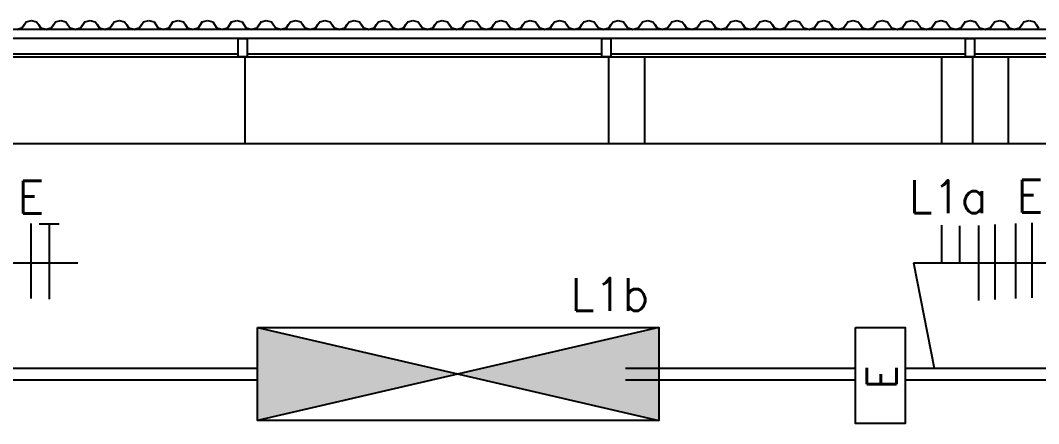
# Model space of a CAD drawing. Header units: millimetres. Extents: x 27525 to 1347740, y 16401 to 59429.
# Drawn here: x 644708 to 648067, y 25114 to 26444 of the extents above; entities that cross this region are included whole.
import ezdxf

# ---------------------------------------------------------------- set-up
doc = ezdxf.new("R2010")
doc.units = ezdxf.units.MM
for name, color, linetype in [('ARQUITETURA', 8, 'Continuous'), ('ELETRICA', 3, 'Continuous'), ('PERFILADO', 2, 'Continuous')]:
    doc.layers.add(name, color=color, linetype=linetype)
doc.styles.add('ROMANS', font='romans.shx')
doc.styles.get("Standard").update_dxf_attribs({"font": 'romans.shx'})

# ---------------------------------------------------------------- blocks, each defined once
blk = doc.blocks.new('te')
at = {"layer": 'ARQUITETURA', "color": 4, "lineweight": -2}
for p, q in [((645596.8, 24561.6), (645531.3, 24561.6)), ((645564.1, 24561.6), (645564.1, 24314.2))]:
    blk.add_line(p, q, dxfattribs=at)

msp = doc.modelspace()

# ---------------------------------------------------------------- hatches: boundary and pattern name
at = {"layer": 'ELETRICA'}
h = msp.add_hatch(color=256, dxfattribs=at)
h.dxf.hatch_style = 1
h.paths.add_polyline_path([(645489.986, 25430.565), (645489.986, 25124.565), (646151.986, 25277.565)])
h.paths.add_polyline_path([(646813.986, 25124.565), (646813.986, 25430.565), (646151.986, 25277.565)])

# ---------------------------------------------------------------- linework, layer by layer
at = {"color": 0}
for p, q in [((644719.944, 26429.202), (644727.032, 26439.875)), ((644719.944, 26429.202), (644727.032, 26439.875)), ((644719.944, 26429.202), (644727.032, 26439.875)), ((644727.032, 26439.875), (644744.144, 26444.295)), ((644727.032, 26439.875), (644744.144, 26444.295)), ((644727.032, 26439.875), (644744.144, 26444.295)), ((644744.144, 26444.295), (644761.256, 26439.875)), ((644744.144, 26444.295), (644761.256, 26439.875)), ((644744.144, 26444.295), (644761.256, 26439.875)), ((644761.256, 26439.875), (644768.344, 26429.202)), ((644761.256, 26439.875), (644768.344, 26429.202)), ((644761.256, 26439.875), (644768.344, 26429.202)), ((644816.744, 26429.202), (644823.832, 26439.875)), ((644816.744, 26429.202), (644823.832, 26439.875)), ((644816.744, 26429.202), (644823.832, 26439.875)), ((644823.832, 26439.875), (644840.944, 26444.295)), ((644823.832, 26439.875), (644840.944, 26444.295)), ((644823.832, 26439.875), (644840.944, 26444.295)), ((644840.944, 26444.295), (644858.056, 26439.875)), ((644840.944, 26444.295), (644858.056, 26439.875)), ((644840.944, 26444.295), (644858.056, 26439.875)), ((644858.056, 26439.875), (644872.232, 26418.53)), ((644858.056, 26439.875), (644872.232, 26418.53)), ((644858.056, 26439.875), (644872.232, 26418.53)), ((644920.631, 26439.875), (644906.456, 26418.53)), ((644906.456, 26418.53), (644920.631, 26439.875)), ((644906.456, 26418.53), (644920.631, 26439.875)), ((644920.631, 26439.875), (644937.743, 26444.295)), ((644920.631, 26439.875), (644937.743, 26444.295)), ((644920.631, 26439.875), (644937.743, 26444.295)), ((644937.743, 26444.295), (644954.855, 26439.875)), ((644937.743, 26444.295), (644954.855, 26439.875)), ((644937.743, 26444.295), (644954.855, 26439.875)), ((644954.855, 26439.875), (644961.943, 26429.202)), ((644954.855, 26439.875), (644961.943, 26429.202)), ((644954.855, 26439.875), (644961.943, 26429.202)), ((645010.343, 26429.202), (645017.431, 26439.875)), ((645010.343, 26429.202), (645017.431, 26439.875)), ((645010.343, 26429.202), (645017.431, 26439.875)), ((645017.431, 26439.875), (645034.543, 26444.295)), ((645017.431, 26439.875), (645034.543, 26444.295)), ((645017.431, 26439.875), (645034.543, 26444.295)), ((645034.543, 26444.295), (645051.655, 26439.875)), ((645034.543, 26444.295), (645051.655, 26439.875)), ((645034.543, 26444.295), (645051.655, 26439.875)), ((645051.655, 26439.875), (645058.743, 26429.202)), ((645051.655, 26439.875), (645058.743, 26429.202)), ((645051.655, 26439.875), (645058.743, 26429.202)), ((645107.143, 26429.202), (645114.231, 26439.875)), ((645107.143, 26429.202), (645114.231, 26439.875)), ((645107.143, 26429.202), (645114.231, 26439.875)), ((645114.231, 26439.875), (645131.343, 26444.295)), ((645114.231, 26439.875), (645131.343, 26444.295)), ((645114.231, 26439.875), (645131.343, 26444.295)), ((645131.343, 26444.295), (645148.455, 26439.875)), ((645131.343, 26444.295), (645148.455, 26439.875)), ((645131.343, 26444.295), (645148.455, 26439.875)), ((645148.455, 26439.875), (645162.631, 26418.53)), ((645148.455, 26439.875), (645162.631, 26418.53)), ((645148.455, 26439.875), (645162.631, 26418.53)), ((645211.031, 26439.875), (645196.855, 26418.53)), ((645196.855, 26418.53), (645211.031, 26439.875)), ((645196.855, 26418.53), (645211.031, 26439.875)), ((645211.031, 26439.875), (645228.143, 26444.295)), ((645211.031, 26439.875), (645228.143, 26444.295)), ((645211.031, 26439.875), (645228.143, 26444.295)), ((645228.143, 26444.295), (645245.255, 26439.875)), ((645228.143, 26444.295), (645245.255, 26439.875)), ((645228.143, 26444.295), (645245.255, 26439.875)), ((645245.255, 26439.875), (645252.343, 26429.202)), ((645245.255, 26439.875), (645252.343, 26429.202)), ((645245.255, 26439.875), (645252.343, 26429.202)), ((645307.831, 26439.875), (645293.655, 26418.53)), ((645293.655, 26418.53), (645307.831, 26439.875)), ((645293.655, 26418.53), (645307.831, 26439.875)), ((645307.831, 26439.875), (645324.943, 26444.295)), ((645307.831, 26439.875), (645324.943, 26444.295)), ((645307.831, 26439.875), (645324.943, 26444.295)), ((645324.943, 26444.295), (645342.055, 26439.875)), ((645324.943, 26444.295), (645342.055, 26439.875)), ((645324.943, 26444.295), (645342.055, 26439.875)), ((645342.055, 26439.875), (645356.231, 26418.53)), ((645342.055, 26439.875), (645356.231, 26418.53)), ((645342.055, 26439.875), (645356.231, 26418.53)), ((645404.631, 26439.875), (645390.455, 26418.53)), ((645390.455, 26418.53), (645404.631, 26439.875)), ((645390.455, 26418.53), (645404.631, 26439.875)), ((645404.631, 26439.875), (645421.743, 26444.295)), ((645404.631, 26439.875), (645421.743, 26444.295)), ((645404.631, 26439.875), (645421.743, 26444.295)), ((645421.743, 26444.295), (645438.855, 26439.875)), ((645421.743, 26444.295), (645438.855, 26439.875)), ((645421.743, 26444.295), (645438.855, 26439.875)), ((645438.855, 26439.875), (645453.031, 26418.53)), ((645438.855, 26439.875), (645453.031, 26418.53)), ((645438.855, 26439.875), (645453.031, 26418.53)), ((645501.431, 26439.875), (645487.255, 26418.53)), ((645487.255, 26418.53), (645501.431, 26439.875)), ((645487.255, 26418.53), (645501.431, 26439.875)), ((645501.431, 26439.875), (645518.543, 26444.295)), ((645501.431, 26439.875), (645518.543, 26444.295)), ((645501.431, 26439.875), (645518.543, 26444.295)), ((645518.543, 26444.295), (645535.655, 26439.875)), ((645518.543, 26444.295), (645535.655, 26439.875)), ((645518.543, 26444.295), (645535.655, 26439.875)), ((645535.655, 26439.875), (645549.83, 26418.53)), ((645535.655, 26439.875), (645549.83, 26418.53)), ((645535.655, 26439.875), (645549.83, 26418.53)), ((645591.142, 26429.202), (645598.23, 26439.875)), ((645591.142, 26429.202), (645598.23, 26439.875)), ((645591.142, 26429.202), (645598.23, 26439.875)), ((645598.23, 26439.875), (645615.342, 26444.295)), ((645598.23, 26439.875), (645615.342, 26444.295)), ((645598.23, 26439.875), (645615.342, 26444.295)), ((645615.342, 26444.295), (645632.454, 26439.875)), ((645615.342, 26444.295), (645632.454, 26439.875)), ((645615.342, 26444.295), (645632.454, 26439.875)), ((645632.454, 26439.875), (645639.542, 26429.202)), ((645632.454, 26439.875), (645639.542, 26429.202)), ((645632.454, 26439.875), (645639.542, 26429.202)), ((645687.942, 26429.202), (645695.03, 26439.875)), ((645687.942, 26429.202), (645695.03, 26439.875)), ((645687.942, 26429.202), (645695.03, 26439.875)), ((645695.03, 26439.875), (645712.142, 26444.295)), ((645695.03, 26439.875), (645712.142, 26444.295)), ((645695.03, 26439.875), (645712.142, 26444.295)), ((645712.142, 26444.295), (645729.254, 26439.875)), ((645712.142, 26444.295), (645729.254, 26439.875)), ((645712.142, 26444.295), (645729.254, 26439.875)), ((645729.254, 26439.875), (645736.342, 26429.202)), ((645729.254, 26439.875), (645736.342, 26429.202)), ((645729.254, 26439.875), (645736.342, 26429.202)), ((645784.742, 26429.202), (645791.83, 26439.875)), ((645784.742, 26429.202), (645791.83, 26439.875)), ((645784.742, 26429.202), (645791.83, 26439.875)), ((645791.83, 26439.875), (645808.942, 26444.295)), ((645791.83, 26439.875), (645808.942, 26444.295)), ((645791.83, 26439.875), (645808.942, 26444.295)), ((645808.942, 26444.295), (645826.054, 26439.875)), ((645808.942, 26444.295), (645826.054, 26439.875)), ((645808.942, 26444.295), (645826.054, 26439.875)), ((645826.054, 26439.875), (645833.142, 26429.202)), ((645826.054, 26439.875), (645833.142, 26429.202)), ((645826.054, 26439.875), (645833.142, 26429.202)), ((645881.542, 26429.202), (645888.63, 26439.875)), ((645881.542, 26429.202), (645888.63, 26439.875)), ((645881.542, 26429.202), (645888.63, 26439.875)), ((645888.63, 26439.875), (645905.742, 26444.295)), ((645888.63, 26439.875), (645905.742, 26444.295)), ((645888.63, 26439.875), (645905.742, 26444.295)), ((645905.742, 26444.295), (645922.854, 26439.875)), ((645905.742, 26444.295), (645922.854, 26439.875)), ((645905.742, 26444.295), (645922.854, 26439.875)), ((645922.854, 26439.875), (645929.942, 26429.202)), ((645922.854, 26439.875), (645929.942, 26429.202)), ((645922.854, 26439.875), (645929.942, 26429.202)), ((645978.342, 26429.202), (645985.43, 26439.875)), ((645978.342, 26429.202), (645985.43, 26439.875)), ((645978.342, 26429.202), (645985.43, 26439.875)), ((645985.43, 26439.875), (646002.542, 26444.295)), ((645985.43, 26439.875), (646002.542, 26444.295)), ((645985.43, 26439.875), (646002.542, 26444.295)), ((646002.542, 26444.295), (646019.654, 26439.875)), ((646002.542, 26444.295), (646019.654, 26439.875)), ((646002.542, 26444.295), (646019.654, 26439.875)), ((646019.654, 26439.875), (646026.741, 26429.202)), ((646019.654, 26439.875), (646026.741, 26429.202)), ((646019.654, 26439.875), (646026.741, 26429.202)), ((646075.141, 26429.202), (646082.23, 26439.875)), ((646075.141, 26429.202), (646082.23, 26439.875)), ((646075.141, 26429.202), (646082.23, 26439.875)), ((646082.23, 26439.875), (646099.341, 26444.295)), ((646082.23, 26439.875), (646099.341, 26444.295)), ((646082.23, 26439.875), (646099.341, 26444.295)), ((646099.341, 26444.295), (646116.454, 26439.875)), ((646099.341, 26444.295), (646116.454, 26439.875)), ((646099.341, 26444.295), (646116.454, 26439.875)), ((646116.454, 26439.875), (646123.541, 26429.202)), ((646116.454, 26439.875), (646123.541, 26429.202)), ((646116.454, 26439.875), (646123.541, 26429.202)), ((646171.941, 26429.202), (646179.029, 26439.875)), ((646171.941, 26429.202), (646179.029, 26439.875)), ((646171.941, 26429.202), (646179.029, 26439.875)), ((646179.029, 26439.875), (646196.141, 26444.295)), ((646179.029, 26439.875), (646196.141, 26444.295)), ((646179.029, 26439.875), (646196.141, 26444.295)), ((646196.141, 26444.295), (646213.254, 26439.875)), ((646196.141, 26444.295), (646213.254, 26439.875)), ((646196.141, 26444.295), (646213.254, 26439.875)), ((646213.254, 26439.875), (646220.341, 26429.202)), ((646213.254, 26439.875), (646220.341, 26429.202)), ((646213.254, 26439.875), (646220.341, 26429.202)), ((646268.741, 26429.202), (646275.829, 26439.875)), ((646268.741, 26429.202), (646275.829, 26439.875)), ((646268.741, 26429.202), (646275.829, 26439.875)), ((646275.829, 26439.875), (646292.941, 26444.295)), ((646275.829, 26439.875), (646292.941, 26444.295)), ((646275.829, 26439.875), (646292.941, 26444.295)), ((646292.941, 26444.295), (646310.053, 26439.875)), ((646292.941, 26444.295), (646310.053, 26439.875)), ((646292.941, 26444.295), (646310.053, 26439.875)), ((646310.053, 26439.875), (646317.141, 26429.202)), ((646310.053, 26439.875), (646317.141, 26429.202)), ((646310.053, 26439.875), (646317.141, 26429.202)), ((646365.541, 26429.202), (646372.629, 26439.875)), ((646365.541, 26429.202), (646372.629, 26439.875)), ((646365.541, 26429.202), (646372.629, 26439.875)), ((646372.629, 26439.875), (646389.741, 26444.295)), ((646372.629, 26439.875), (646389.741, 26444.295)), ((646372.629, 26439.875), (646389.741, 26444.295)), ((646389.741, 26444.295), (646406.853, 26439.875)), ((646389.741, 26444.295), (646406.853, 26439.875)), ((646389.741, 26444.295), (646406.853, 26439.875)), ((646406.853, 26439.875), (646413.941, 26429.202)), ((646406.853, 26439.875), (646413.941, 26429.202)), ((646406.853, 26439.875), (646413.941, 26429.202)), ((646462.341, 26429.202), (646469.429, 26439.875)), ((646462.341, 26429.202), (646469.429, 26439.875)), ((646462.341, 26429.202), (646469.429, 26439.875)), ((646469.429, 26439.875), (646486.541, 26444.295)), ((646469.429, 26439.875), (646486.541, 26444.295)), ((646469.429, 26439.875), (646486.541, 26444.295)), ((646486.541, 26444.295), (646503.653, 26439.875)), ((646486.541, 26444.295), (646503.653, 26439.875)), ((646486.541, 26444.295), (646503.653, 26439.875)), ((646503.653, 26439.875), (646510.741, 26429.202)), ((646503.653, 26439.875), (646510.741, 26429.202)), ((646503.653, 26439.875), (646510.741, 26429.202)), ((646559.141, 26429.202), (646566.229, 26439.875)), ((646559.141, 26429.202), (646566.229, 26439.875)), ((646559.141, 26429.202), (646566.229, 26439.875)), ((646566.229, 26439.875), (646583.341, 26444.295)), ((646566.229, 26439.875), (646583.341, 26444.295)), ((646566.229, 26439.875), (646583.341, 26444.295)), ((646583.341, 26444.295), (646600.453, 26439.875)), ((646583.341, 26444.295), (646600.453, 26439.875)), ((646583.341, 26444.295), (646600.453, 26439.875)), ((646600.453, 26439.875), (646607.541, 26429.202)), ((646600.453, 26439.875), (646607.541, 26429.202)), ((646600.453, 26439.875), (646607.541, 26429.202)), ((646655.941, 26429.202), (646663.029, 26439.875)), ((646655.941, 26429.202), (646663.029, 26439.875)), ((646655.941, 26429.202), (646663.029, 26439.875)), ((646663.029, 26439.875), (646680.141, 26444.295)), ((646663.029, 26439.875), (646680.141, 26444.295)), ((646663.029, 26439.875), (646680.141, 26444.295)), ((646680.141, 26444.295), (646697.253, 26439.875)), ((646680.141, 26444.295), (646697.253, 26439.875)), ((646680.141, 26444.295), (646697.253, 26439.875)), ((646697.253, 26439.875), (646704.34, 26429.202)), ((646697.253, 26439.875), (646704.34, 26429.202)), ((646697.253, 26439.875), (646704.34, 26429.202)), ((646752.74, 26429.202), (646759.829, 26439.875)), ((646752.74, 26429.202), (646759.829, 26439.875)), ((646752.74, 26429.202), (646759.829, 26439.875)), ((646759.829, 26439.875), (646776.94, 26444.295)), ((646759.829, 26439.875), (646776.94, 26444.295)), ((646759.829, 26439.875), (646776.94, 26444.295)), ((646776.94, 26444.295), (646794.053, 26439.875)), ((646776.94, 26444.295), (646794.053, 26439.875)), ((646776.94, 26444.295), (646794.053, 26439.875)), ((646794.053, 26439.875), (646801.14, 26429.202)), ((646794.053, 26439.875), (646801.14, 26429.202)), ((646794.053, 26439.875), (646801.14, 26429.202)), ((646849.54, 26429.202), (646856.628, 26439.875)), ((646849.54, 26429.202), (646856.628, 26439.875)), ((646849.54, 26429.202), (646856.628, 26439.875)), ((646856.628, 26439.875), (646873.74, 26444.295)), ((646856.628, 26439.875), (646873.74, 26444.295)), ((646856.628, 26439.875), (646873.74, 26444.295)), ((646873.74, 26444.295), (646890.852, 26439.875)), ((646873.74, 26444.295), (646890.852, 26439.875)), ((646873.74, 26444.295), (646890.852, 26439.875)), ((646890.852, 26439.875), (646897.94, 26429.202)), ((646890.852, 26439.875), (646897.94, 26429.202)), ((646890.852, 26439.875), (646897.94, 26429.202)), ((646946.34, 26429.202), (646953.428, 26439.875)), ((646946.34, 26429.202), (646953.428, 26439.875)), ((646946.34, 26429.202), (646953.428, 26439.875)), ((646953.428, 26439.875), (646970.54, 26444.295)), ((646953.428, 26439.875), (646970.54, 26444.295)), ((646953.428, 26439.875), (646970.54, 26444.295)), ((646970.54, 26444.295), (646987.652, 26439.875)), ((646970.54, 26444.295), (646987.652, 26439.875)), ((646970.54, 26444.295), (646987.652, 26439.875)), ((646987.652, 26439.875), (646994.74, 26429.202)), ((646987.652, 26439.875), (646994.74, 26429.202)), ((646987.652, 26439.875), (646994.74, 26429.202)), ((647043.14, 26429.202), (647050.228, 26439.875)), ((647043.14, 26429.202), (647050.228, 26439.875)), ((647043.14, 26429.202), (647050.228, 26439.875)), ((647050.228, 26439.875), (647067.34, 26444.295)), ((647050.228, 26439.875), (647067.34, 26444.295)), ((647050.228, 26439.875), (647067.34, 26444.295)), ((647067.34, 26444.295), (647084.452, 26439.875)), ((647067.34, 26444.295), (647084.452, 26439.875)), ((647067.34, 26444.295), (647084.452, 26439.875)), ((647084.452, 26439.875), (647091.54, 26429.202)), ((647084.452, 26439.875), (647091.54, 26429.202)), ((647084.452, 26439.875), (647091.54, 26429.202)), ((647139.94, 26429.202), (647147.028, 26439.875)), ((647139.94, 26429.202), (647147.028, 26439.875)), ((647139.94, 26429.202), (647147.028, 26439.875)), ((647147.028, 26439.875), (647164.14, 26444.295)), ((647147.028, 26439.875), (647164.14, 26444.295)), ((647147.028, 26439.875), (647164.14, 26444.295)), ((647164.14, 26444.295), (647181.252, 26439.875)), ((647164.14, 26444.295), (647181.252, 26439.875)), ((647164.14, 26444.295), (647181.252, 26439.875)), ((647181.252, 26439.875), (647188.34, 26429.202)), ((647181.252, 26439.875), (647188.34, 26429.202)), ((647181.252, 26439.875), (647188.34, 26429.202)), ((647243.828, 26439.875), (647229.652, 26418.53)), ((647229.652, 26418.53), (647243.828, 26439.875)), ((647229.652, 26418.53), (647243.828, 26439.875)), ((647243.828, 26439.875), (647260.94, 26444.295)), ((647243.828, 26439.875), (647260.94, 26444.295)), ((647243.828, 26439.875), (647260.94, 26444.295)), ((647260.94, 26444.295), (647278.051, 26439.875)), ((647260.94, 26444.295), (647278.051, 26439.875)), ((647260.94, 26444.295), (647278.051, 26439.875)), ((647278.051, 26439.875), (647292.228, 26418.53)), ((647278.051, 26439.875), (647292.228, 26418.53)), ((647278.051, 26439.875), (647292.228, 26418.53)), ((647340.628, 26439.875), (647326.451, 26418.53)), ((647326.451, 26418.53), (647340.628, 26439.875)), ((647326.451, 26418.53), (647340.628, 26439.875)), ((647340.628, 26439.875), (647357.739, 26444.295)), ((647340.628, 26439.875), (647357.739, 26444.295)), ((647340.628, 26439.875), (647357.739, 26444.295)), ((647357.739, 26444.295), (647374.851, 26439.875)), ((647357.739, 26444.295), (647374.851, 26439.875)), ((647357.739, 26444.295), (647374.851, 26439.875)), ((647374.851, 26439.875), (647381.939, 26429.202)), ((647374.851, 26439.875), (647381.939, 26429.202)), ((647374.851, 26439.875), (647381.939, 26429.202)), ((647430.339, 26429.202), (647437.428, 26439.875)), ((647430.339, 26429.202), (647437.428, 26439.875)), ((647430.339, 26429.202), (647437.428, 26439.875)), ((647437.428, 26439.875), (647454.539, 26444.295)), ((647437.428, 26439.875), (647454.539, 26444.295)), ((647437.428, 26439.875), (647454.539, 26444.295)), ((647454.539, 26444.295), (647471.651, 26439.875)), ((647454.539, 26444.295), (647471.651, 26439.875)), ((647454.539, 26444.295), (647471.651, 26439.875)), ((647471.651, 26439.875), (647478.739, 26429.202)), ((647471.651, 26439.875), (647478.739, 26429.202)), ((647471.651, 26439.875), (647478.739, 26429.202)), ((647527.139, 26429.202), (647534.227, 26439.875)), ((647527.139, 26429.202), (647534.227, 26439.875)), ((647527.139, 26429.202), (647534.227, 26439.875)), ((647534.227, 26439.875), (647551.339, 26444.295)), ((647534.227, 26439.875), (647551.339, 26444.295)), ((647534.227, 26439.875), (647551.339, 26444.295)), ((647551.339, 26444.295), (647568.451, 26439.875)), ((647551.339, 26444.295), (647568.451, 26439.875)), ((647551.339, 26444.295), (647568.451, 26439.875)), ((647568.451, 26439.875), (647582.627, 26418.53)), ((647568.451, 26439.875), (647582.627, 26418.53)), ((647568.451, 26439.875), (647582.627, 26418.53)), ((647631.027, 26439.875), (647616.851, 26418.53)), ((647616.851, 26418.53), (647631.027, 26439.875)), ((647616.851, 26418.53), (647631.027, 26439.875)), ((647631.027, 26439.875), (647648.139, 26444.295)), ((647631.027, 26439.875), (647648.139, 26444.295)), ((647631.027, 26439.875), (647648.139, 26444.295)), ((647648.139, 26444.295), (647665.251, 26439.875)), ((647648.139, 26444.295), (647665.251, 26439.875)), ((647648.139, 26444.295), (647665.251, 26439.875)), ((647665.251, 26439.875), (647679.427, 26418.53)), ((647665.251, 26439.875), (647679.427, 26418.53)), ((647665.251, 26439.875), (647679.427, 26418.53)), ((647727.827, 26439.875), (647713.651, 26418.53)), ((647713.651, 26418.53), (647727.827, 26439.875)), ((647713.651, 26418.53), (647727.827, 26439.875)), ((647727.827, 26439.875), (647744.939, 26444.295)), ((647727.827, 26439.875), (647744.939, 26444.295)), ((647727.827, 26439.875), (647744.939, 26444.295)), ((647744.939, 26444.295), (647762.051, 26439.875)), ((647744.939, 26444.295), (647762.051, 26439.875)), ((647744.939, 26444.295), (647762.051, 26439.875)), ((647762.051, 26439.875), (647776.227, 26418.53)), ((647762.051, 26439.875), (647776.227, 26418.53)), ((647762.051, 26439.875), (647776.227, 26418.53)), ((647824.627, 26439.875), (647810.451, 26418.53)), ((647810.451, 26418.53), (647824.627, 26439.875)), ((647810.451, 26418.53), (647824.627, 26439.875)), ((647824.627, 26439.875), (647841.739, 26444.295)), ((647824.627, 26439.875), (647841.739, 26444.295)), ((647824.627, 26439.875), (647841.739, 26444.295)), ((647841.739, 26444.295), (647858.85, 26439.875)), ((647841.739, 26444.295), (647858.85, 26439.875)), ((647841.739, 26444.295), (647858.85, 26439.875)), ((647858.85, 26439.875), (647873.027, 26418.53)), ((647858.85, 26439.875), (647873.027, 26418.53)), ((647858.85, 26439.875), (647873.027, 26418.53)), ((647914.339, 26429.202), (647921.427, 26439.875)), ((647914.339, 26429.202), (647921.427, 26439.875)), ((647914.339, 26429.202), (647921.427, 26439.875)), ((647921.427, 26439.875), (647938.538, 26444.295)), ((647921.427, 26439.875), (647938.538, 26444.295)), ((647921.427, 26439.875), (647938.538, 26444.295)), ((647938.538, 26444.295), (647955.65, 26439.875)), ((647938.538, 26444.295), (647955.65, 26439.875)), ((647938.538, 26444.295), (647955.65, 26439.875)), ((647955.65, 26439.875), (647962.738, 26429.202)), ((647955.65, 26439.875), (647962.738, 26429.202)), ((647955.65, 26439.875), (647962.738, 26429.202)), ((648011.139, 26429.202), (648018.227, 26439.875)), ((648011.139, 26429.202), (648018.227, 26439.875)), ((648011.139, 26429.202), (648018.227, 26439.875)), ((648018.227, 26439.875), (648035.339, 26444.295)), ((648018.227, 26439.875), (648035.339, 26444.295)), ((648018.227, 26439.875), (648035.339, 26444.295)), ((648035.339, 26444.295), (648052.45, 26439.875)), ((648035.339, 26444.295), (648052.45, 26439.875)), ((648035.339, 26444.295), (648052.45, 26439.875)), ((648052.45, 26439.875), (648059.538, 26429.202)), ((648052.45, 26439.875), (648059.538, 26429.202)), ((648052.45, 26439.875), (648059.538, 26429.202)), ((650573.957, 26414.109), (641523.957, 26414.109)), ((644695.744, 26414.109), (644712.856, 26418.53)), ((644712.856, 26418.53), (644695.744, 26414.109)), ((644695.744, 26414.109), (644712.856, 26418.53)), ((644712.856, 26418.53), (644719.944, 26429.202)), ((644719.944, 26429.202), (644712.856, 26418.53)), ((644712.856, 26418.53), (644719.944, 26429.202)), ((644775.432, 26418.53), (644768.344, 26429.202)), ((644768.344, 26429.202), (644775.432, 26418.53)), ((644768.344, 26429.202), (644775.432, 26418.53)), ((644775.432, 26418.53), (644792.544, 26414.109)), ((644792.544, 26414.109), (644775.432, 26418.53)), ((644775.432, 26418.53), (644792.544, 26414.109)), ((644792.544, 26414.109), (644809.656, 26418.53)), ((644809.656, 26418.53), (644792.544, 26414.109)), ((644792.544, 26414.109), (644809.656, 26418.53)), ((644809.656, 26418.53), (644816.744, 26429.202)), ((644816.744, 26429.202), (644809.656, 26418.53)), ((644809.656, 26418.53), (644816.744, 26429.202)), ((644872.232, 26418.53), (644889.344, 26414.109)), ((644889.344, 26414.109), (644872.232, 26418.53)), ((644872.232, 26418.53), (644889.344, 26414.109)), ((644889.344, 26414.109), (644906.456, 26418.53)), ((644906.456, 26418.53), (644889.344, 26414.109)), ((644889.344, 26414.109), (644906.456, 26418.53)), ((644969.031, 26418.53), (644961.943, 26429.202)), ((644961.943, 26429.202), (644969.031, 26418.53)), ((644961.943, 26429.202), (644969.031, 26418.53)), ((644969.031, 26418.53), (644986.143, 26414.109)), ((644986.143, 26414.109), (644969.031, 26418.53)), ((644969.031, 26418.53), (644986.143, 26414.109)), ((644986.143, 26414.109), (645003.255, 26418.53)), ((645003.255, 26418.53), (644986.143, 26414.109)), ((644986.143, 26414.109), (645003.255, 26418.53)), ((645003.255, 26418.53), (645010.343, 26429.202)), ((645010.343, 26429.202), (645003.255, 26418.53)), ((645003.255, 26418.53), (645010.343, 26429.202)), ((645065.831, 26418.53), (645058.743, 26429.202)), ((645058.743, 26429.202), (645065.831, 26418.53)), ((645058.743, 26429.202), (645065.831, 26418.53)), ((645065.831, 26418.53), (645082.943, 26414.109)), ((645082.943, 26414.109), (645065.831, 26418.53)), ((645065.831, 26418.53), (645082.943, 26414.109)), ((645082.943, 26414.109), (645100.055, 26418.53)), ((645100.055, 26418.53), (645082.943, 26414.109)), ((645082.943, 26414.109), (645100.055, 26418.53)), ((645100.055, 26418.53), (645107.143, 26429.202)), ((645107.143, 26429.202), (645100.055, 26418.53)), ((645100.055, 26418.53), (645107.143, 26429.202)), ((645162.631, 26418.53), (645179.743, 26414.109)), ((645179.743, 26414.109), (645162.631, 26418.53)), ((645162.631, 26418.53), (645179.743, 26414.109)), ((645179.743, 26414.109), (645196.855, 26418.53)), ((645196.855, 26418.53), (645179.743, 26414.109)), ((645179.743, 26414.109), (645196.855, 26418.53)), ((645259.431, 26418.53), (645252.343, 26429.202)), ((645252.343, 26429.202), (645259.431, 26418.53)), ((645252.343, 26429.202), (645259.431, 26418.53)), ((645259.431, 26418.53), (645276.543, 26414.109)), ((645276.543, 26414.109), (645259.431, 26418.53)), ((645259.431, 26418.53), (645276.543, 26414.109)), ((645276.543, 26414.109), (645293.655, 26418.53)), ((645293.655, 26418.53), (645276.543, 26414.109)), ((645276.543, 26414.109), (645293.655, 26418.53)), ((645356.231, 26418.53), (645373.343, 26414.109)), ((645373.343, 26414.109), (645356.231, 26418.53)), ((645356.231, 26418.53), (645373.343, 26414.109)), ((645373.343, 26414.109), (645390.455, 26418.53)), ((645390.455, 26418.53), (645373.343, 26414.109)), ((645373.343, 26414.109), (645390.455, 26418.53)), ((645453.031, 26418.53), (645470.143, 26414.109)), ((645470.143, 26414.109), (645453.031, 26418.53)), ((645453.031, 26418.53), (645470.143, 26414.109)), ((645470.143, 26414.109), (645487.255, 26418.53)), ((645487.255, 26418.53), (645470.143, 26414.109)), ((645470.143, 26414.109), (645487.255, 26418.53)), ((645549.83, 26418.53), (645566.942, 26414.109)), ((645566.942, 26414.109), (645549.83, 26418.53)), ((645549.83, 26418.53), (645566.942, 26414.109)), ((645566.942, 26414.109), (645584.054, 26418.53)), ((645584.054, 26418.53), (645566.942, 26414.109)), ((645566.942, 26414.109), (645584.054, 26418.53)), ((645584.054, 26418.53), (645591.142, 26429.202)), ((645591.142, 26429.202), (645584.054, 26418.53)), ((645584.054, 26418.53), (645591.142, 26429.202)), ((645646.63, 26418.53), (645639.542, 26429.202)), ((645639.542, 26429.202), (645646.63, 26418.53)), ((645639.542, 26429.202), (645646.63, 26418.53)), ((645646.63, 26418.53), (645663.742, 26414.109)), ((645663.742, 26414.109), (645646.63, 26418.53)), ((645646.63, 26418.53), (645663.742, 26414.109)), ((645663.742, 26414.109), (645680.854, 26418.53)), ((645680.854, 26418.53), (645663.742, 26414.109)), ((645663.742, 26414.109), (645680.854, 26418.53)), ((645680.854, 26418.53), (645687.942, 26429.202)), ((645687.942, 26429.202), (645680.854, 26418.53)), ((645680.854, 26418.53), (645687.942, 26429.202)), ((645743.43, 26418.53), (645736.342, 26429.202)), ((645736.342, 26429.202), (645743.43, 26418.53)), ((645736.342, 26429.202), (645743.43, 26418.53)), ((645743.43, 26418.53), (645760.542, 26414.109)), ((645760.542, 26414.109), (645743.43, 26418.53)), ((645743.43, 26418.53), (645760.542, 26414.109)), ((645760.542, 26414.109), (645777.654, 26418.53)), ((645777.654, 26418.53), (645760.542, 26414.109)), ((645760.542, 26414.109), (645777.654, 26418.53)), ((645777.654, 26418.53), (645784.742, 26429.202)), ((645784.742, 26429.202), (645777.654, 26418.53)), ((645777.654, 26418.53), (645784.742, 26429.202)), ((645840.23, 26418.53), (645833.142, 26429.202)), ((645833.142, 26429.202), (645840.23, 26418.53)), ((645833.142, 26429.202), (645840.23, 26418.53)), ((645840.23, 26418.53), (645857.342, 26414.109)), ((645857.342, 26414.109), (645840.23, 26418.53)), ((645840.23, 26418.53), (645857.342, 26414.109)), ((645857.342, 26414.109), (645874.454, 26418.53)), ((645874.454, 26418.53), (645857.342, 26414.109)), ((645857.342, 26414.109), (645874.454, 26418.53)), ((645874.454, 26418.53), (645881.542, 26429.202)), ((645881.542, 26429.202), (645874.454, 26418.53)), ((645874.454, 26418.53), (645881.542, 26429.202)), ((645937.03, 26418.53), (645929.942, 26429.202)), ((645929.942, 26429.202), (645937.03, 26418.53)), ((645929.942, 26429.202), (645937.03, 26418.53)), ((645937.03, 26418.53), (645954.142, 26414.109)), ((645954.142, 26414.109), (645937.03, 26418.53)), ((645937.03, 26418.53), (645954.142, 26414.109)), ((645954.142, 26414.109), (645971.254, 26418.53)), ((645971.254, 26418.53), (645954.142, 26414.109)), ((645954.142, 26414.109), (645971.254, 26418.53)), ((645971.254, 26418.53), (645978.342, 26429.202)), ((645978.342, 26429.202), (645971.254, 26418.53)), ((645971.254, 26418.53), (645978.342, 26429.202)), ((646033.83, 26418.53), (646026.741, 26429.202)), ((646026.741, 26429.202), (646033.83, 26418.53)), ((646026.741, 26429.202), (646033.83, 26418.53)), ((646033.83, 26418.53), (646050.942, 26414.109)), ((646050.942, 26414.109), (646033.83, 26418.53)), ((646033.83, 26418.53), (646050.942, 26414.109)), ((646050.942, 26414.109), (646068.054, 26418.53)), ((646068.054, 26418.53), (646050.942, 26414.109)), ((646050.942, 26414.109), (646068.054, 26418.53)), ((646068.054, 26418.53), (646075.141, 26429.202)), ((646075.141, 26429.202), (646068.054, 26418.53)), ((646068.054, 26418.53), (646075.141, 26429.202)), ((646130.63, 26418.53), (646123.541, 26429.202)), ((646123.541, 26429.202), (646130.63, 26418.53)), ((646123.541, 26429.202), (646130.63, 26418.53)), ((646130.63, 26418.53), (646147.741, 26414.109)), ((646147.741, 26414.109), (646130.63, 26418.53)), ((646130.63, 26418.53), (646147.741, 26414.109)), ((646147.741, 26414.109), (646164.854, 26418.53)), ((646164.854, 26418.53), (646147.741, 26414.109)), ((646147.741, 26414.109), (646164.854, 26418.53)), ((646164.854, 26418.53), (646171.941, 26429.202)), ((646171.941, 26429.202), (646164.854, 26418.53)), ((646164.854, 26418.53), (646171.941, 26429.202)), ((646227.429, 26418.53), (646220.341, 26429.202)), ((646220.341, 26429.202), (646227.429, 26418.53)), ((646220.341, 26429.202), (646227.429, 26418.53)), ((646227.429, 26418.53), (646244.541, 26414.109)), ((646244.541, 26414.109), (646227.429, 26418.53)), ((646227.429, 26418.53), (646244.541, 26414.109)), ((646244.541, 26414.109), (646261.653, 26418.53)), ((646261.653, 26418.53), (646244.541, 26414.109)), ((646244.541, 26414.109), (646261.653, 26418.53)), ((646261.653, 26418.53), (646268.741, 26429.202)), ((646268.741, 26429.202), (646261.653, 26418.53)), ((646261.653, 26418.53), (646268.741, 26429.202)), ((646324.229, 26418.53), (646317.141, 26429.202)), ((646317.141, 26429.202), (646324.229, 26418.53)), ((646317.141, 26429.202), (646324.229, 26418.53)), ((646324.229, 26418.53), (646341.341, 26414.109)), ((646341.341, 26414.109), (646324.229, 26418.53)), ((646324.229, 26418.53), (646341.341, 26414.109)), ((646341.341, 26414.109), (646358.453, 26418.53)), ((646358.453, 26418.53), (646341.341, 26414.109)), ((646341.341, 26414.109), (646358.453, 26418.53)), ((646358.453, 26418.53), (646365.541, 26429.202)), ((646365.541, 26429.202), (646358.453, 26418.53)), ((646358.453, 26418.53), (646365.541, 26429.202)), ((646421.029, 26418.53), (646413.941, 26429.202)), ((646413.941, 26429.202), (646421.029, 26418.53)), ((646413.941, 26429.202), (646421.029, 26418.53)), ((646421.029, 26418.53), (646438.141, 26414.109)), ((646438.141, 26414.109), (646421.029, 26418.53)), ((646421.029, 26418.53), (646438.141, 26414.109)), ((646438.141, 26414.109), (646455.253, 26418.53)), ((646455.253, 26418.53), (646438.141, 26414.109)), ((646438.141, 26414.109), (646455.253, 26418.53)), ((646455.253, 26418.53), (646462.341, 26429.202)), ((646462.341, 26429.202), (646455.253, 26418.53)), ((646455.253, 26418.53), (646462.341, 26429.202)), ((646517.829, 26418.53), (646510.741, 26429.202)), ((646510.741, 26429.202), (646517.829, 26418.53)), ((646510.741, 26429.202), (646517.829, 26418.53)), ((646517.829, 26418.53), (646534.941, 26414.109)), ((646534.941, 26414.109), (646517.829, 26418.53)), ((646517.829, 26418.53), (646534.941, 26414.109)), ((646534.941, 26414.109), (646552.053, 26418.53)), ((646552.053, 26418.53), (646534.941, 26414.109)), ((646534.941, 26414.109), (646552.053, 26418.53)), ((646552.053, 26418.53), (646559.141, 26429.202)), ((646559.141, 26429.202), (646552.053, 26418.53)), ((646552.053, 26418.53), (646559.141, 26429.202)), ((646614.629, 26418.53), (646607.541, 26429.202)), ((646607.541, 26429.202), (646614.629, 26418.53)), ((646607.541, 26429.202), (646614.629, 26418.53)), ((646614.629, 26418.53), (646631.741, 26414.109)), ((646631.741, 26414.109), (646614.629, 26418.53)), ((646614.629, 26418.53), (646631.741, 26414.109)), ((646631.741, 26414.109), (646648.853, 26418.53)), ((646648.853, 26418.53), (646631.741, 26414.109)), ((646631.741, 26414.109), (646648.853, 26418.53)), ((646648.853, 26418.53), (646655.941, 26429.202)), ((646655.941, 26429.202), (646648.853, 26418.53)), ((646648.853, 26418.53), (646655.941, 26429.202)), ((646711.429, 26418.53), (646704.34, 26429.202)), ((646704.34, 26429.202), (646711.429, 26418.53)), ((646704.34, 26429.202), (646711.429, 26418.53)), ((646711.429, 26418.53), (646728.54, 26414.109)), ((646728.54, 26414.109), (646711.429, 26418.53)), ((646711.429, 26418.53), (646728.54, 26414.109)), ((646728.54, 26414.109), (646745.653, 26418.53)), ((646745.653, 26418.53), (646728.54, 26414.109)), ((646728.54, 26414.109), (646745.653, 26418.53)), ((646745.653, 26418.53), (646752.74, 26429.202)), ((646752.74, 26429.202), (646745.653, 26418.53)), ((646745.653, 26418.53), (646752.74, 26429.202)), ((646808.229, 26418.53), (646801.14, 26429.202)), ((646801.14, 26429.202), (646808.229, 26418.53)), ((646801.14, 26429.202), (646808.229, 26418.53)), ((646808.229, 26418.53), (646825.34, 26414.109)), ((646825.34, 26414.109), (646808.229, 26418.53)), ((646808.229, 26418.53), (646825.34, 26414.109)), ((646825.34, 26414.109), (646842.453, 26418.53)), ((646842.453, 26418.53), (646825.34, 26414.109)), ((646825.34, 26414.109), (646842.453, 26418.53)), ((646842.453, 26418.53), (646849.54, 26429.202)), ((646849.54, 26429.202), (646842.453, 26418.53)), ((646842.453, 26418.53), (646849.54, 26429.202)), ((646905.028, 26418.53), (646897.94, 26429.202)), ((646897.94, 26429.202), (646905.028, 26418.53)), ((646897.94, 26429.202), (646905.028, 26418.53)), ((646905.028, 26418.53), (646922.14, 26414.109)), ((646922.14, 26414.109), (646905.028, 26418.53)), ((646905.028, 26418.53), (646922.14, 26414.109)), ((646922.14, 26414.109), (646939.252, 26418.53)), ((646939.252, 26418.53), (646922.14, 26414.109)), ((646922.14, 26414.109), (646939.252, 26418.53)), ((646939.252, 26418.53), (646946.34, 26429.202)), ((646946.34, 26429.202), (646939.252, 26418.53)), ((646939.252, 26418.53), (646946.34, 26429.202)), ((647001.828, 26418.53), (646994.74, 26429.202)), ((646994.74, 26429.202), (647001.828, 26418.53)), ((646994.74, 26429.202), (647001.828, 26418.53)), ((647001.828, 26418.53), (647018.94, 26414.109)), ((647018.94, 26414.109), (647001.828, 26418.53)), ((647001.828, 26418.53), (647018.94, 26414.109)), ((647018.94, 26414.109), (647036.052, 26418.53)), ((647036.052, 26418.53), (647018.94, 26414.109)), ((647018.94, 26414.109), (647036.052, 26418.53)), ((647036.052, 26418.53), (647043.14, 26429.202)), ((647043.14, 26429.202), (647036.052, 26418.53)), ((647036.052, 26418.53), (647043.14, 26429.202)), ((647098.628, 26418.53), (647091.54, 26429.202)), ((647091.54, 26429.202), (647098.628, 26418.53)), ((647091.54, 26429.202), (647098.628, 26418.53)), ((647098.628, 26418.53), (647115.74, 26414.109)), ((647115.74, 26414.109), (647098.628, 26418.53)), ((647098.628, 26418.53), (647115.74, 26414.109)), ((647115.74, 26414.109), (647132.852, 26418.53)), ((647132.852, 26418.53), (647115.74, 26414.109)), ((647115.74, 26414.109), (647132.852, 26418.53)), ((647132.852, 26418.53), (647139.94, 26429.202)), ((647139.94, 26429.202), (647132.852, 26418.53)), ((647132.852, 26418.53), (647139.94, 26429.202)), ((647195.428, 26418.53), (647188.34, 26429.202)), ((647188.34, 26429.202), (647195.428, 26418.53)), ((647188.34, 26429.202), (647195.428, 26418.53)), ((647195.428, 26418.53), (647212.54, 26414.109)), ((647212.54, 26414.109), (647195.428, 26418.53)), ((647195.428, 26418.53), (647212.54, 26414.109)), ((647212.54, 26414.109), (647229.652, 26418.53)), ((647229.652, 26418.53), (647212.54, 26414.109)), ((647212.54, 26414.109), (647229.652, 26418.53)), ((647292.228, 26418.53), (647309.339, 26414.109)), ((647309.339, 26414.109), (647292.228, 26418.53)), ((647292.228, 26418.53), (647309.339, 26414.109)), ((647309.339, 26414.109), (647326.451, 26418.53)), ((647326.451, 26418.53), (647309.339, 26414.109)), ((647309.339, 26414.109), (647326.451, 26418.53)), ((647389.028, 26418.53), (647381.939, 26429.202)), ((647381.939, 26429.202), (647389.028, 26418.53)), ((647381.939, 26429.202), (647389.028, 26418.53)), ((647389.028, 26418.53), (647406.139, 26414.109)), ((647406.139, 26414.109), (647389.028, 26418.53)), ((647389.028, 26418.53), (647406.139, 26414.109)), ((647406.139, 26414.109), (647423.251, 26418.53)), ((647423.251, 26418.53), (647406.139, 26414.109)), ((647406.139, 26414.109), (647423.251, 26418.53)), ((647423.251, 26418.53), (647430.339, 26429.202)), ((647430.339, 26429.202), (647423.251, 26418.53)), ((647423.251, 26418.53), (647430.339, 26429.202)), ((647485.828, 26418.53), (647478.739, 26429.202)), ((647478.739, 26429.202), (647485.828, 26418.53)), ((647478.739, 26429.202), (647485.828, 26418.53)), ((647485.828, 26418.53), (647502.939, 26414.109)), ((647502.939, 26414.109), (647485.828, 26418.53)), ((647485.828, 26418.53), (647502.939, 26414.109)), ((647502.939, 26414.109), (647520.051, 26418.53)), ((647520.051, 26418.53), (647502.939, 26414.109)), ((647502.939, 26414.109), (647520.051, 26418.53)), ((647520.051, 26418.53), (647527.139, 26429.202)), ((647527.139, 26429.202), (647520.051, 26418.53)), ((647520.051, 26418.53), (647527.139, 26429.202)), ((647582.627, 26418.53), (647599.739, 26414.109)), ((647599.739, 26414.109), (647582.627, 26418.53)), ((647582.627, 26418.53), (647599.739, 26414.109)), ((647599.739, 26414.109), (647616.851, 26418.53)), ((647616.851, 26418.53), (647599.739, 26414.109)), ((647599.739, 26414.109), (647616.851, 26418.53)), ((647679.427, 26418.53), (647696.539, 26414.109)), ((647696.539, 26414.109), (647679.427, 26418.53)), ((647679.427, 26418.53), (647696.539, 26414.109)), ((647696.539, 26414.109), (647713.651, 26418.53)), ((647713.651, 26418.53), (647696.539, 26414.109)), ((647696.539, 26414.109), (647713.651, 26418.53)), ((647776.227, 26418.53), (647793.339, 26414.109)), ((647793.339, 26414.109), (647776.227, 26418.53)), ((647776.227, 26418.53), (647793.339, 26414.109)), ((647793.339, 26414.109), (647810.451, 26418.53)), ((647810.451, 26418.53), (647793.339, 26414.109)), ((647793.339, 26414.109), (647810.451, 26418.53)), ((647873.027, 26418.53), (647890.139, 26414.109)), ((647890.139, 26414.109), (647873.027, 26418.53)), ((647873.027, 26418.53), (647890.139, 26414.109)), ((647890.139, 26414.109), (647907.25, 26418.53)), ((647907.25, 26418.53), (647890.139, 26414.109)), ((647890.139, 26414.109), (647907.25, 26418.53)), ((647907.25, 26418.53), (647914.339, 26429.202)), ((647914.339, 26429.202), (647907.25, 26418.53)), ((647907.25, 26418.53), (647914.339, 26429.202)), ((647969.827, 26418.53), (647962.738, 26429.202)), ((647962.738, 26429.202), (647969.827, 26418.53)), ((647962.738, 26429.202), (647969.827, 26418.53)), ((647969.827, 26418.53), (647986.939, 26414.109)), ((647986.939, 26414.109), (647969.827, 26418.53)), ((647969.827, 26418.53), (647986.939, 26414.109)), ((647986.939, 26414.109), (648004.05, 26418.53)), ((648004.05, 26418.53), (647986.939, 26414.109)), ((647986.939, 26414.109), (648004.05, 26418.53)), ((648004.05, 26418.53), (648011.139, 26429.202)), ((648011.139, 26429.202), (648004.05, 26418.53)), ((648004.05, 26418.53), (648011.139, 26429.202)), ((648066.627, 26418.53), (648059.538, 26429.202)), ((648059.538, 26429.202), (648066.627, 26418.53)), ((648059.538, 26429.202), (648066.627, 26418.53)), ((650573.957, 26384.109), (641523.957, 26384.109)), ((645425.548, 26384.051), (645455.548, 26384.051)), ((645425.548, 26324.051), (645425.548, 26384.051)), ((645425.548, 26324.051), (645425.548, 26384.051)), ((645425.548, 26384.051), (645455.548, 26384.051)), ((645455.548, 26384.051), (645455.548, 26324.051)), ((645455.548, 26384.051), (645455.548, 26324.051)), ((646625.548, 26384.051), (646655.548, 26384.051)), ((646625.548, 26324.051), (646625.548, 26384.051)), ((646625.548, 26324.051), (646625.548, 26384.051)), ((646625.548, 26384.051), (646655.548, 26384.051)), ((646655.548, 26384.051), (646655.548, 26324.051)), ((646655.548, 26384.051), (646655.548, 26324.051)), ((647825.548, 26384.051), (647855.548, 26384.051)), ((647825.548, 26324.051), (647825.548, 26384.051)), ((647825.548, 26324.051), (647825.548, 26384.051)), ((647825.548, 26384.051), (647855.548, 26384.051)), ((647855.548, 26384.051), (647855.548, 26324.051)), ((647855.548, 26384.051), (647855.548, 26324.051)), ((644249.055, 26324.05), (645449.055, 26324.05)), ((644249.055, 26324.05), (645449.055, 26324.05)), ((645425.548, 26332.546), (644255.548, 26332.546)), ((645425.548, 26332.546), (644255.548, 26332.546)), ((645455.548, 26324.051), (645425.548, 26324.051)), ((645455.548, 26324.051), (645425.548, 26324.051)), ((645449.055, 26324.05), (646649.055, 26324.05)), ((645449.055, 26038.052), (645449.055, 26324.05)), ((645449.055, 26038.052), (645449.055, 26324.05)), ((645449.055, 26324.05), (646649.055, 26324.05)), ((645449.055, 26038.052), (645449.055, 26324.05)), ((645449.055, 26038.052), (645449.055, 26324.05)), ((646625.548, 26332.546), (645455.548, 26332.546)), ((646625.548, 26332.546), (645455.548, 26332.546)), ((646655.548, 26324.051), (646625.548, 26324.051)), ((646655.548, 26324.051), (646625.548, 26324.051)), ((646649.055, 26324.05), (646766.054, 26324.05)), ((646649.055, 26038.052), (646649.055, 26324.05)), ((646649.055, 26038.052), (646649.055, 26324.05)), ((646649.055, 26324.05), (646766.054, 26324.05)), ((646649.055, 26038.052), (646649.055, 26324.05)), ((646649.055, 26038.052), (646649.055, 26324.05)), ((647825.548, 26332.546), (646655.548, 26332.546)), ((647825.548, 26332.546), (646655.548, 26332.546)), ((646766.054, 26324.05), (647747.032, 26324.05)), ((646766.054, 26324.05), (646766.054, 26038.052)), ((646766.054, 26324.05), (646766.054, 26038.052)), ((647747.032, 26324.05), (647849.055, 26324.05)), ((647747.032, 26038.052), (647747.032, 26324.05)), ((647747.032, 26324.05), (647849.055, 26324.05)), ((647747.032, 26038.052), (647747.032, 26324.05)), ((647855.548, 26324.051), (647825.548, 26324.051)), ((647855.548, 26324.051), (647825.548, 26324.051)), ((647849.055, 26038.052), (647849.055, 26324.05)), ((647849.055, 26324.05), (647966.054, 26324.05)), ((647849.055, 26038.052), (647849.055, 26324.05)), ((647849.055, 26038.052), (647849.055, 26324.05)), ((647849.055, 26324.05), (647966.054, 26324.05)), ((647849.055, 26038.052), (647849.055, 26324.05)), ((649025.548, 26332.546), (647855.548, 26332.546)), ((649025.548, 26332.546), (647855.548, 26332.546)), ((647966.054, 26324.05), (648947.032, 26324.05)), ((647966.054, 26324.05), (647966.054, 26038.052)), ((647966.054, 26324.05), (647966.054, 26038.052)), ((644249.055, 26038.052), (645449.055, 26038.052)), ((644249.055, 26038.052), (645449.055, 26038.052)), ((645449.055, 26038.052), (646649.055, 26038.052)), ((645449.055, 26038.052), (646649.055, 26038.052)), ((646649.055, 26038.052), (646766.054, 26038.052)), ((646649.055, 26038.052), (646766.054, 26038.052)), ((646766.054, 26038.052), (647747.032, 26038.052)), ((646766.054, 26038.052), (647747.032, 26038.052)), ((647747.032, 26038.052), (647849.055, 26038.052)), ((647747.032, 26038.052), (647849.055, 26038.052)), ((647849.055, 26038.052), (647966.054, 26038.052)), ((647849.055, 26038.052), (647966.054, 26038.052)), ((647966.054, 26038.052), (648947.032, 26038.052)), ((647966.054, 26038.052), (648947.032, 26038.052))]:
    msp.add_line(p, q, dxfattribs=at)
at = {"layer": 'ARQUITETURA', "color": 4, "lineweight": -2, "ltscale": 1.3}
for p, q in [((644742.506, 25773.984), (644742.506, 25526.584)), ((647745.697, 25769.064), (647745.697, 25645.364)), ((647805.216, 25766.604), (647805.216, 25642.904)), ((647867.929, 25767.834), (647867.929, 25520.434)), ((647922.175, 25770.294), (647922.175, 25522.894)), ((647990.16, 25773.984), (647990.16, 25526.584)), ((648044.407, 25776.444), (648044.407, 25529.044))]:
    msp.add_line(p, q, dxfattribs=at)
at = {"layer": 'ELETRICA'}
for p, q in [((645489.986, 25430.565), (646813.986, 25124.565)), ((646813.986, 25430.565), (645489.986, 25124.565))]:
    msp.add_line(p, q, dxfattribs=at)
for points in [[(645489.986, 25430.565), (646813.986, 25430.565), (646813.986, 25124.565), (645489.986, 25124.565)], [(647462.343, 25430.536), (647626.104, 25430.536), (647626.104, 25113.726), (647462.343, 25113.726)]]:
    msp.add_lwpolyline(points, close=True, dxfattribs=at)
at = {"layer": 'PERFILADO', "color": 1, "lineweight": -2, "ltscale": 1.3}
for p, q in [((644230.678, 25644.134), (644896.99, 25644.134)), ((647653.931, 25644.134), (648180.339, 25644.134)), ((647653.931, 25644.134), (647721.592, 25296.565))]:
    msp.add_line(p, q, dxfattribs=at)
at = {"layer": 'PERFILADO'}
for p, q in [((643808.453, 25296.565), (645489.986, 25296.565)), ((646703.457, 25296.565), (647462.343, 25296.565)), ((647626.104, 25296.565), (648384.99, 25296.565)), ((643808.453, 25258.565), (645489.986, 25258.565)), ((646703.457, 25258.565), (647462.343, 25258.565)), ((647626.104, 25258.565), (648384.99, 25258.565))]:
    msp.add_line(p, q, dxfattribs=at)

# ---------------------------------------------------------------- block references
at = {"layer": 'PERFILADO', "color": 1, "lineweight": -2}
msp.add_blockref('te', (-761.539, 1209.907), dxfattribs=at)

# ---------------------------------------------------------------- texts
at = {"layer": 'ELETRICA'}
for s, p in [('E', (644698.321, 25806.513)), ('L1a', (647638.354, 25808.587)), ('E', (647994.164, 25810.668)), ('L1b', (646523.012, 25485.891))]:
    msp.add_text(s, height=108, dxfattribs=at).set_placement(p)
at = {"layer": 'ELETRICA', "style": 'ROMANS'}
msp.add_text('E', height=98, rotation=90, dxfattribs=at).set_placement((647597.4, 25226.964))

doc.saveas('drawing.dxf')
